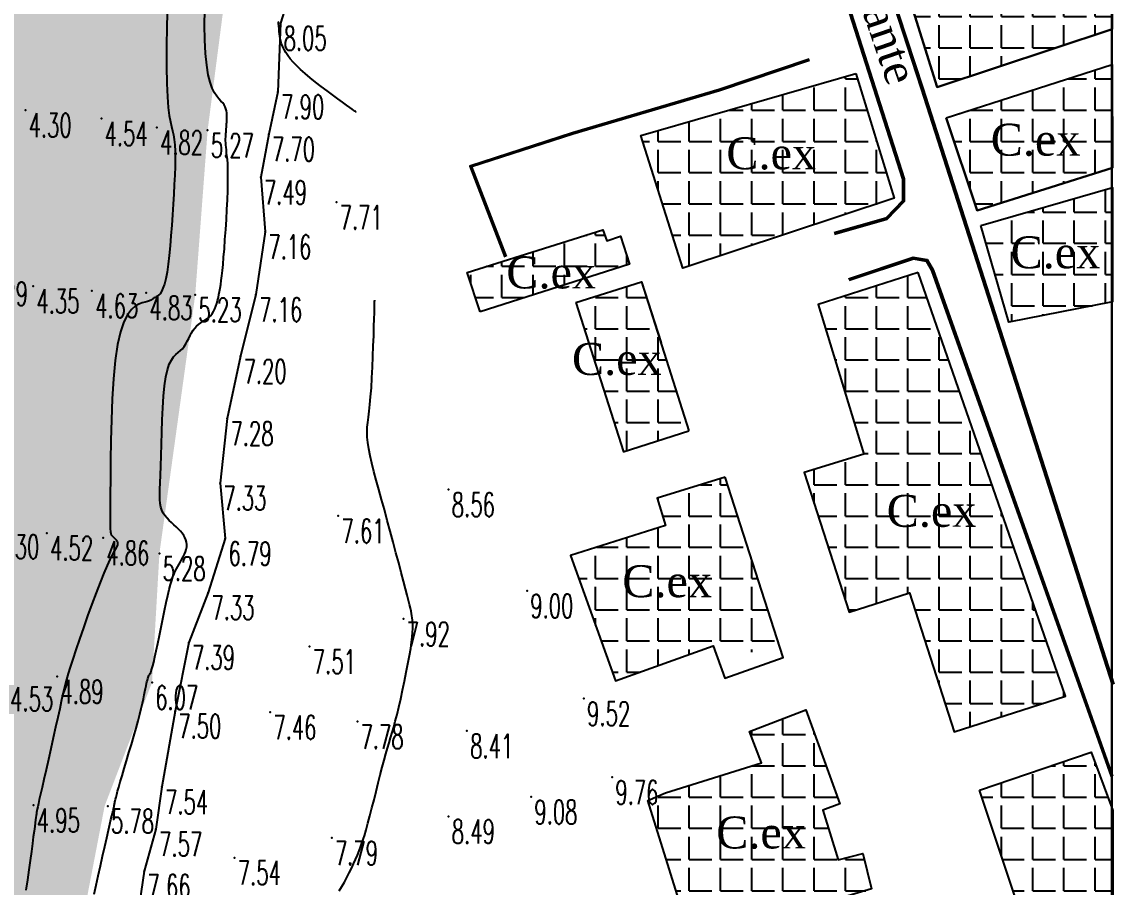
# Model space of a CAD drawing. Header units: millimetres. Extents: x 88261 to 90953, y 390274 to 392322.
# Drawn here: x 90781.2 to 90952.2, y 390581.1 to 390716.7 of the extents above; entities that cross this region are included whole.
import ezdxf
from ezdxf.enums import TextEntityAlignment as Align

# ---------------------------------------------------------------- set-up
doc = ezdxf.new("R2010")
doc.units = ezdxf.units.MM
doc.header["$LTSCALE"] = 25
doc.linetypes.add('DOT', pattern=[6.35, 0, -6.35])
for name, color, linetype in [('Carroyage(1)', 7, 'Continuous'), ('CN_01_00', 42, 'Continuous'), ('CN_02_00', 16, 'Continuous'), ('HSABLHUMIDE', 24, 'DOT'), ('route', 253, 'Continuous'), ('Talus', 35, 'Continuous'), ('TopoAlt', 7, 'Continuous'), ('TOPOJIS', 7, 'Continuous')]:
    doc.layers.add(name, color=color, linetype=linetype)
doc.styles.add('Romans 1.0', font='Romans.shx', dxfattribs={"width": 0.99, "height": 1})
doc.styles.get("Standard").update_dxf_attribs({"font": 'times.ttf'})
pattern_1 = [(0, (-0.35, -2.46), (0, 4.8895), [3.556, -1.3335]), (90, (-0.35, -2.46), (-4.8895, 3e-16), [3.556, -1.3335])]

# ---------------------------------------------------------------- blocks, each defined once
blk = doc.blocks.new('TCPOINT')
at = {"color": 0}
blk.add_point((0, 0), dxfattribs=at)
at = {"layer": 'TopoAlt', "style": 'Romans 1.0', "width": 0.99}
blk.add_attdef('ALT', text='', height=200, dxfattribs=at).set_placement((0.5, -0.5), align=Align.TOP_LEFT)

msp = doc.modelspace()

# ---------------------------------------------------------------- hatches: boundary and pattern name
h = msp.add_hatch()
h.set_pattern_fill('ANGLE', color=8, scale=0.7)
h.set_pattern_definition(pattern_1)
h.paths.add_polyline_path([(90919.96, 390721), (90924.53, 390706.44), (90951.94, 390715.52), (90951.93, 390731.23)])
h = msp.add_hatch()
h.set_pattern_fill('ANGLE', color=8, scale=0.7)
h.set_pattern_definition(pattern_1)
h.paths.add_polyline_path([(90925.93, 390701.6), (90930.77, 390687.12), (90951.95, 390693.81), (90951.94, 390709.98)])
h = msp.add_hatch()
h.set_pattern_fill('ANGLE', color=8, scale=0.7)
h.set_pattern_definition(pattern_1)
h.paths.add_polyline_path([(90911.77, 390708.54), (90878.1, 390698.86), (90884.65, 390678.1), (90917.79, 390689.03)])
h.paths.add_polyline_path([(90890.85, 390703.41), (90897.33, 390703.41), (90897.33, 390705.66), (90890.85, 390705.66)], flags=25)
h.paths.add_polyline_path([(90890.78, 390703.61), (90896.83, 390703.61), (90896.83, 390705.86), (90890.78, 390705.86)], flags=25)
h.paths.add_polyline_path([(90873.02, 390697.53), (90879.42, 390697.53), (90879.42, 390699.78), (90873.02, 390699.78)], flags=9)
h.paths.add_polyline_path([(90891.29, 390703.81), (90897.77, 390703.81), (90897.77, 390706.06), (90891.29, 390706.06)], flags=25)
h.paths.add_polyline_path([(90891.33, 390703.8), (90897.81, 390703.8), (90897.81, 390706.05), (90891.33, 390706.05)], flags=25)
h = msp.add_hatch()
h.set_pattern_fill('ANGLE', color=8, scale=0.7)
h.set_pattern_definition([(0, (-42.7363, -3.757), (0, 4.8895), [3.556, -1.3335]), (90, (-42.7363, -3.757), (-4.8895, 3e-16), [3.556, -1.3335])])
h.paths.add_polyline_path([(90931.32, 390684.75), (90935.71, 390669.64), (90951.96, 390672.79), (90951.95, 390690.7)])
h = msp.add_hatch()
h.set_pattern_fill('ANGLE', color=8, scale=0.7)
h.set_pattern_definition(pattern_1)
h.paths.add_polyline_path([(90874.91, 390683.09), (90872.78, 390682.33), (90872.15, 390684.1), (90850.89, 390677.42), (90852.91, 390671.26), (90876.32, 390678.69)])
h.paths.add_polyline_path([(90873.44, 390682.41), (90879.99, 390682.41), (90879.99, 390684.66), (90873.44, 390684.66)], flags=9)
h = msp.add_hatch()
h.set_pattern_fill('ANGLE', color=8, scale=0.7)
h.set_pattern_definition(pattern_1)
h.paths.add_polyline_path([(90921.51, 390677.42), (90905.88, 390672.38), (90913.02, 390648.92), (90903.68, 390646.08), (90910.71, 390624.19), (90920.18, 390627.24), (90927.18, 390605.45), (90944.62, 390611.05)])
h.paths.add_polyline_path([(90920.64, 390677.09), (90921.09, 390677.09), (90921.09, 390677.59), (90920.64, 390677.59)], flags=9)
h = msp.add_hatch()
h.set_pattern_fill('ANGLE', color=8, scale=0.7)
h.set_pattern_definition(pattern_1)
h.paths.add_polyline_path([(90878.19, 390675.96), (90867.94, 390672.69), (90875.39, 390649.33), (90885.59, 390652.58)])
h = msp.add_hatch()
h.set_pattern_fill('ANGLE', color=8, scale=0.7)
h.set_pattern_definition(pattern_1)
h.paths.add_polyline_path([(90891.32, 390645.33), (90880.64, 390642.07), (90881.96, 390637.76), (90867.1, 390633.07), (90874.15, 390613.43), (90889.45, 390618.92), (90900.38, 390617.12)])
h = msp.add_hatch()
h.set_pattern_fill('ANGLE', color=8, scale=0.7)
h.set_pattern_definition(pattern_1)
h.paths.add_polyline_path([(90914.22, 390580.85), (90912.89, 390586.41), (90909.02, 390585.41), (90906.59, 390593.19), (90909.28, 390594.2), (90903.95, 390608.88), (90895.1, 390605.49), (90896.97, 390600.61), (90881.94, 390595.91), (90879.19, 390594.7), (90886.13, 390572.46)])
h = msp.add_hatch()
h.set_pattern_fill('ANGLE', color=8, scale=0.7)
h.set_pattern_definition(pattern_1)
h.paths.add_polyline_path([(90938.36, 390574.72), (90928.18, 390571.71), (90933.97, 390549.59), (90943.89, 390552.93), (90950.66, 390532.81), (90952.03, 390532.69), (90952, 390593.12), (90948.6, 390602.27), (90931.14, 390596.33)])
at = {"layer": 'HSABLHUMIDE', "ltscale": 2}
h = msp.add_hatch(dxfattribs=at)
h.set_pattern_fill('AR-SAND', color=41, scale=0.05, style=0)
h.set_pattern_definition([(37.5, (-0.35, -2.46), (-0.080001565, 2.447066187), [0, -1.9304, 0, -2.159, 0, -2.06375]), (7.5, (-0.35, -2.46), (2.247616416, 3.584125503), [0, -1.0414, 0, -1.7399, 0, -0.66675]), (327.5, (-1.912, -2.46), (3.954961851, 0.007185923), [0, -0.635, 0, -2.286, 0, -2.9845]), (317.5, (-1.912, -2.46), (3.817782262, 1.114646616), [0, -0.3175, 0, -1.4986, 0, -1.7145])])
h.paths.add_polyline_path([(90808.31, 390673.91), (90810.25, 390699.67), (90815.68, 390741.55), (90824.92, 390770.91), (90815.72, 390817.44), (90807.05, 390826.39), (90800.87, 390832.47), (90771.53, 390842.2), (90760.38, 390842.98), (90754.31, 390848.43), (90743.78, 390853.26), (90735.93, 390857.51), (90724.71, 390864.35), (90715.76, 390870.18), (90708.42, 390875.87), (90700.28, 390881.05), (90683.17, 390899.74), (90679.29, 390902.11), (90675.87, 390906.58), (90650.25, 390917.24), (90650.25, 390882.24), (90650.25, 390864.98), (90650.25, 390847.24), (90650.25, 390817.24), (90650.25, 390792.24), (90650.25, 390737.24), (90650.25, 390712.24), (90650.25, 390677.24), (90650.25, 390647.24), (90650.25, 390622.24), (90650.25, 390590.22), (90650.25, 390589.37), (90650.25, 390567.24), (90650.25, 390527.24), (90660.25, 390527.24), (90660.25, 390507.24), (90670.25, 390507.24), (90670.25, 390497.24), (90680.25, 390497.24), (90680.25, 390487.24), (90690.25, 390487.24), (90690.25, 390477.24), (90700.25, 390477.24), (90700.25, 390467.24), (90730.25, 390477.24), (90700.25, 390467.24), (90710.25, 390467.24), (90740.25, 390477.24), (90710.25, 390467.24), (90710.25, 390457.24), (90747.2, 390431.83), (90764.53, 390419.61), (90781.97, 390396.2), (90798.13, 390389.26), (90804.01, 390373.08), (90822.04, 390361.39), (90841.42, 390350.17), (90852.83, 390318.92), (90866.45, 390300.49), (90904.86, 390280.83), (90909.95, 390275.28), (90952.15, 390275.28), (90952.14, 390296.43), (90920.97, 390330.09), (90897.78, 390348.26), (90877.47, 390366.76), (90855.32, 390383.66), (90846.62, 390409.42), (90826.78, 390428.11), (90814.41, 390447.82), (90801.65, 390460.75), (90789.25, 390478.56), (90783.93, 390495.68), (90782.44, 390506.04), (90782.12, 390521.9), (90785.04, 390543.82), (90786.82, 390559.34), (90790.57, 390575.41), (90794.12, 390593.84), (90801.54, 390613.19), (90802.7, 390633.39)])

# ---------------------------------------------------------------- linework, layer by layer
at = {"elevation": 14.57}
msp.add_lwpolyline([(88260.96, 392322.08), (90951.88, 392322.08), (90951.88, 390274.46), (88260.96, 390274.46)], close=True, dxfattribs=at)
at = {"color": 8, "flags": 128}
for points, elevation in [([(90919.96, 390721), (90951.93, 390731.23), (90951.94, 390715.52), (90924.53, 390706.44)], 13.05), ([(90925.93, 390701.6), (90951.94, 390709.98), (90951.95, 390693.81), (90930.77, 390687.12)], 12.74), ([(90911.77, 390708.54), (90917.79, 390689.03), (90884.65, 390678.1), (90878.1, 390698.86)], 12.76), ([(90931.32, 390684.75), (90951.95, 390690.7), (90951.96, 390672.79), (90935.71, 390669.64)], 12.76)]:
    msp.add_lwpolyline(points, close=True, dxfattribs=dict(at, elevation=elevation))
at = {"flags": 128}
for points, elevation in [([(90919.96, 390721), (90924.53, 390706.44)], 13.05), ([(90924.53, 390706.44), (90951.94, 390715.52)], 12.86), ([(90924.53, 390706.44), (90928.27, 390707.66)], 12.86), ([(90930.77, 390687.12), (90951.95, 390693.81)], 12.72)]:
    msp.add_lwpolyline(points, dxfattribs=dict(at, elevation=elevation))
at = {"color": 8, "flags": 128}
for points, elevation in [([(90925.93, 390701.6), (90951.94, 390709.98)], 12.74), ([(90925.93, 390701.6), (90929.68, 390702.82)], 12.74), ([(90925.93, 390701.6), (90930.77, 390687.12)], 12.74), ([(90852.91, 390671.26), (90850.89, 390677.42), (90872.15, 390684.1), (90872.78, 390682.33), (90874.91, 390683.09), (90876.32, 390678.69), (90852.91, 390671.26)], 10.05), ([(90921.51, 390677.42), (90905.88, 390672.38), (90913.02, 390648.92), (90903.68, 390646.08), (90910.71, 390624.19), (90920.18, 390627.24), (90927.18, 390605.45), (90944.62, 390611.05), (90921.51, 390677.42)], 12.65), ([(90867.94, 390672.69), (90878.19, 390675.96), (90881.26, 390666.36)], 10.13), ([(90867.94, 390672.69), (90878.19, 390675.96)], 10.13), ([(90878.19, 390675.96), (90885.59, 390652.58)], 10.13), ([(90867.94, 390672.69), (90875.39, 390649.33)], 10.13), ([(90875.33, 390649.31), (90885.59, 390652.58)], 10.13)]:
    msp.add_lwpolyline(points, dxfattribs=dict(at, elevation=elevation))
for points in [[(90891.32, 390645.33), (90880.64, 390642.07), (90881.96, 390637.76), (90867.1, 390633.07), (90874.15, 390613.43), (90889.45, 390618.92), (90891.27, 390613.85), (90900.38, 390617.12), (90891.32, 390645.33)], [(90931.14, 390596.33), (90948.6, 390602.27), (90952, 390593.12), (90952.03, 390532.69), (90950.66, 390532.81), (90943.89, 390552.93), (90933.97, 390549.59), (90928.18, 390571.71), (90938.36, 390574.72), (90931.14, 390596.33)]]:
    msp.add_lwpolyline(points, dxfattribs=at)
msp.add_lwpolyline([(90881.94, 390595.91), (90896.97, 390600.61), (90895.1, 390605.49), (90903.95, 390608.88), (90909.28, 390594.2), (90906.59, 390593.19), (90909.02, 390585.41), (90912.89, 390586.41), (90914.22, 390580.85), (90886.13, 390572.46), (90879.19, 390594.7)], close=True, dxfattribs=at)
at = {"layer": 'Carroyage(1)'}
msp.add_lwpolyline([(88260.96, 390274.46), (90951.88, 390274.46), (90951.88, 392322.08), (88260.96, 392322.08)], close=True, dxfattribs=at)
at = {"layer": 'CN_01_00', "flags": 128}
for points, elevation in [([(90792.46, 390580.05), (90792.77, 390581.42), (90793.1, 390582.91), (90793.45, 390584.46), (90793.8, 390586.01), (90794.14, 390587.5), (90794.45, 390588.86), (90794.72, 390590.04), (90794.94, 390590.99), (90795.11, 390591.73), (90795.24, 390592.29), (90795.34, 390592.69), (90795.41, 390592.98), (90795.46, 390593.17), (90795.5, 390593.3), (90795.52, 390593.4), (90795.55, 390593.5), (90795.57, 390593.6), (90795.59, 390593.71), (90795.61, 390593.82), (90795.63, 390593.93), (90795.65, 390594.06), (90795.68, 390594.19), (90795.7, 390594.33), (90795.73, 390594.48), (90795.77, 390594.67), (90795.82, 390594.91), (90795.9, 390595.22), (90796.01, 390595.63), (90796.15, 390596.15), (90796.33, 390596.81), (90796.57, 390597.62), (90796.86, 390598.59), (90797.19, 390599.71), (90797.55, 390600.92), (90797.93, 390602.2), (90798.31, 390603.5), (90798.69, 390604.79), (90799.04, 390606.03), (90799.35, 390607.18), (90799.62, 390608.21), (90799.85, 390609.13), (90800.04, 390609.93), (90800.19, 390610.64), (90800.32, 390611.26), (90800.43, 390611.8), (90800.52, 390612.27), (90800.6, 390612.67), (90800.68, 390613.02), (90800.75, 390613.31), (90800.81, 390613.57), (90800.87, 390613.79), (90800.94, 390613.97), (90801, 390614.12), (90801.06, 390614.26), (90801.12, 390614.37), (90801.18, 390614.48), (90801.25, 390614.6), (90801.33, 390614.77), (90801.42, 390615), (90801.52, 390615.33), (90801.65, 390615.79), (90801.81, 390616.39), (90801.99, 390617.18), (90802.2, 390618.16), (90802.44, 390619.29), (90802.7, 390620.54), (90802.97, 390621.85), (90803.24, 390623.18), (90803.51, 390624.48), (90803.77, 390625.7), (90804.01, 390626.79), (90804.24, 390627.73), (90804.44, 390628.51), (90804.63, 390629.17), (90804.81, 390629.72), (90804.99, 390630.19), (90805.18, 390630.6), (90805.37, 390630.98), (90805.57, 390631.35), (90805.78, 390631.72), (90806.01, 390632.1), (90806.23, 390632.48), (90806.44, 390632.87), (90806.63, 390633.26), (90806.79, 390633.65), (90806.91, 390634.04), (90806.98, 390634.42), (90806.99, 390634.79), (90806.95, 390635.16), (90806.85, 390635.52), (90806.7, 390635.87), (90806.51, 390636.21), (90806.27, 390636.55), (90806, 390636.89), (90805.68, 390637.22), (90805.34, 390637.55), (90804.98, 390637.88), (90804.6, 390638.22), (90804.24, 390638.57), (90803.89, 390638.93), (90803.57, 390639.32), (90803.29, 390639.73), (90803.07, 390640.17), (90802.92, 390640.66), (90802.82, 390641.2), (90802.78, 390641.83), (90802.77, 390642.57), (90802.79, 390643.44), (90802.83, 390644.46), (90802.88, 390645.67), (90802.93, 390647.09), (90802.98, 390648.72), (90803.02, 390650.51), (90803.07, 390652.4), (90803.13, 390654.33), (90803.22, 390656.22), (90803.33, 390658.01), (90803.49, 390659.64), (90803.69, 390661.04), (90803.94, 390662.16), (90804.24, 390663.03), (90804.57, 390663.69), (90804.92, 390664.19), (90805.28, 390664.58), (90805.64, 390664.88), (90805.98, 390665.16), (90806.3, 390665.46), (90806.58, 390665.81), (90806.83, 390666.2), (90807.07, 390666.62), (90807.29, 390667.07), (90807.51, 390667.51), (90807.73, 390667.94), (90807.97, 390668.34), (90808.23, 390668.7), (90808.52, 390669), (90808.83, 390669.27), (90809.16, 390669.5), (90809.49, 390669.71), (90809.82, 390669.92), (90810.14, 390670.13), (90810.44, 390670.36), (90810.72, 390670.63), (90810.96, 390670.94), (90811.18, 390671.29), (90811.37, 390671.68), (90811.54, 390672.1), (90811.68, 390672.54), (90811.81, 390672.99), (90811.93, 390673.47), (90812.03, 390673.95), (90812.13, 390674.43), (90812.22, 390674.94), (90812.31, 390675.5), (90812.39, 390676.13), (90812.48, 390676.86), (90812.57, 390677.7), (90812.66, 390678.67), (90812.76, 390679.81), (90812.87, 390681.12), (90812.97, 390682.57), (90813.08, 390684.11), (90813.18, 390685.69), (90813.27, 390687.27), (90813.34, 390688.8), (90813.4, 390690.24), (90813.43, 390691.54), (90813.44, 390692.66), (90813.42, 390693.62), (90813.39, 390694.43), (90813.34, 390695.11), (90813.28, 390695.69), (90813.23, 390696.18), (90813.18, 390696.62), (90813.13, 390697), (90813.1, 390697.36), (90813.08, 390697.7), (90813.07, 390698.02), (90813.07, 390698.33), (90813.08, 390698.62), (90813.09, 390698.9), (90813.11, 390699.16), (90813.13, 390699.42), (90813.15, 390699.68), (90813.17, 390699.93), (90813.19, 390700.18), (90813.21, 390700.43), (90813.23, 390700.68), (90813.24, 390700.94), (90813.26, 390701.21), (90813.27, 390701.49), (90813.27, 390701.78), (90813.26, 390702.08), (90813.24, 390702.39), (90813.19, 390702.71), (90813.11, 390703.02), (90812.99, 390703.34), (90812.83, 390703.65), (90812.61, 390703.95), (90812.33, 390704.25), (90812.02, 390704.58), (90811.67, 390704.99), (90811.32, 390705.53), (90810.96, 390706.24), (90810.63, 390707.18), (90810.34, 390708.37), (90810.1, 390709.88), (90809.93, 390711.72), (90809.82, 390713.83), (90809.78, 390716.11), (90809.8, 390718.47)], 6), ([(90833.51, 390702.53), (90833.5, 390702.53), (90833.48, 390702.55), (90833.43, 390702.59), (90833.32, 390702.66), (90833.14, 390702.79), (90832.87, 390702.98), (90832.5, 390703.25), (90832.01, 390703.61), (90831.38, 390704.06), (90830.64, 390704.6), (90829.82, 390705.2), (90828.95, 390705.85), (90828.05, 390706.53), (90827.16, 390707.22), (90826.31, 390707.9), (90825.51, 390708.57), (90824.81, 390709.19), (90824.2, 390709.78), (90823.66, 390710.34), (90823.2, 390710.86), (90822.81, 390711.36), (90822.49, 390711.84), (90822.22, 390712.31), (90822.01, 390712.76), (90821.84, 390713.2), (90821.71, 390713.62), (90821.61, 390714.03), (90821.54, 390714.41), (90821.5, 390714.76), (90821.47, 390715.08), (90821.45, 390715.36), (90821.44, 390715.59), (90821.43, 390715.77), (90821.42, 390715.91), (90821.41, 390716.02), (90821.4, 390716.09), (90821.39, 390716.15), (90821.38, 390716.19), (90821.37, 390716.23), (90821.37, 390716.27), (90821.36, 390716.31), (90821.36, 390716.36), (90821.36, 390716.42), (90821.36, 390716.48), (90821.36, 390716.53), (90821.37, 390716.59), (90821.37, 390716.64), (90821.38, 390716.68)], 8), ([(90830.87, 390580.54), (90831.28, 390581.23), (90831.68, 390581.93), (90832.07, 390582.64), (90832.44, 390583.35), (90832.79, 390584.06), (90833.12, 390584.76), (90833.43, 390585.44), (90833.72, 390586.12), (90833.99, 390586.82), (90834.26, 390587.55), (90834.53, 390588.33), (90834.8, 390589.18), (90835.07, 390590.11), (90835.36, 390591.15), (90835.67, 390592.29), (90835.99, 390593.53), (90836.32, 390594.83), (90836.65, 390596.14), (90836.97, 390597.46), (90837.29, 390598.73), (90837.6, 390599.94), (90837.9, 390601.04), (90838.17, 390602.03), (90838.43, 390602.91), (90838.67, 390603.73), (90838.91, 390604.53), (90839.15, 390605.34), (90839.39, 390606.18), (90839.64, 390607.11), (90839.91, 390608.16), (90840.2, 390609.34), (90840.49, 390610.63), (90840.79, 390612), (90841.09, 390613.4), (90841.37, 390614.79), (90841.63, 390616.13), (90841.86, 390617.39), (90842.05, 390618.53), (90842.19, 390619.51), (90842.29, 390620.34), (90842.36, 390621.04), (90842.39, 390621.64), (90842.39, 390622.15), (90842.38, 390622.58), (90842.35, 390622.96), (90842.3, 390623.31), (90842.25, 390623.65), (90842.19, 390623.99), (90842.11, 390624.38), (90842.01, 390624.83), (90841.88, 390625.38), (90841.71, 390626.05), (90841.5, 390626.87), (90841.24, 390627.86), (90840.93, 390629.05), (90840.57, 390630.41), (90840.17, 390631.91), (90839.75, 390633.51), (90839.31, 390635.18), (90838.85, 390636.88), (90838.39, 390638.58), (90837.93, 390640.26), (90837.48, 390641.87), (90837.06, 390643.4), (90836.66, 390644.86), (90836.29, 390646.23), (90835.97, 390647.52), (90835.7, 390648.7), (90835.48, 390649.78), (90835.33, 390650.76), (90835.24, 390651.62), (90835.22, 390652.41), (90835.25, 390653.17), (90835.32, 390653.93), (90835.42, 390654.75), (90835.53, 390655.66), (90835.66, 390656.7), (90835.78, 390657.91), (90835.89, 390659.32), (90835.98, 390660.89), (90836.07, 390662.55), (90836.14, 390664.25), (90836.2, 390665.91), (90836.26, 390667.49), (90836.3, 390668.92), (90836.34, 390670.13), (90836.36, 390671.09), (90836.38, 390671.81), (90836.4, 390672.33), (90836.41, 390672.67), (90836.41, 390672.88), (90836.42, 390672.99), (90836.42, 390673.03), (90836.42, 390673.04)], 8)]:
    msp.add_lwpolyline(points, dxfattribs=dict(at, elevation=elevation))
at = {"layer": 'CN_02_00', "elevation": 5, "flags": 128}
msp.add_lwpolyline([(90803.94, 390719.51), (90803.84, 390716.03), (90803.79, 390712.7), (90803.8, 390709.64), (90803.85, 390707), (90803.96, 390704.89), (90804.09, 390703.25), (90804.25, 390701.99), (90804.42, 390701.01), (90804.6, 390700.24), (90804.77, 390699.58), (90804.91, 390698.94), (90805.03, 390698.23), (90805.11, 390697.38), (90805.15, 390696.38), (90805.16, 390695.24), (90805.14, 390693.99), (90805.09, 390692.64), (90805.03, 390691.19), (90804.94, 390689.66), (90804.85, 390688.08), (90804.75, 390686.44), (90804.63, 390684.79), (90804.51, 390683.15), (90804.38, 390681.57), (90804.23, 390680.07), (90804.07, 390678.69), (90803.89, 390677.45), (90803.7, 390676.41), (90803.49, 390675.57), (90803.26, 390674.92), (90803.04, 390674.43), (90802.81, 390674.08), (90802.58, 390673.84), (90802.38, 390673.68), (90802.19, 390673.57), (90802.02, 390673.49), (90801.89, 390673.41), (90801.77, 390673.33), (90801.65, 390673.25), (90801.51, 390673.16), (90801.34, 390673.07), (90801.12, 390672.98), (90800.83, 390672.88), (90800.47, 390672.77), (90800.01, 390672.65), (90799.48, 390672.45), (90798.91, 390672.12), (90798.31, 390671.59), (90797.71, 390670.78), (90797.13, 390669.65), (90796.61, 390668.12), (90796.15, 390666.12), (90795.79, 390663.64), (90795.52, 390660.75), (90795.32, 390657.61), (90795.19, 390654.34), (90795.1, 390651.07), (90795.05, 390647.94), (90795.02, 390645.07), (90795.01, 390642.61), (90795, 390640.65), (90794.99, 390639.16), (90794.99, 390638.07), (90795, 390637.3), (90795.03, 390636.8), (90795.08, 390636.5), (90795.15, 390636.31), (90795.25, 390636.19), (90795.38, 390636.07), (90795.52, 390635.93), (90795.68, 390635.79), (90795.83, 390635.63), (90795.96, 390635.47), (90796.07, 390635.3), (90796.14, 390635.11), (90796.16, 390634.92), (90796.12, 390634.72), (90796.02, 390634.48), (90795.85, 390634.16), (90795.61, 390633.73), (90795.31, 390633.17), (90794.94, 390632.43), (90794.5, 390631.49), (90793.99, 390630.31), (90793.42, 390628.87), (90792.79, 390627.23), (90792.13, 390625.46), (90791.46, 390623.61), (90790.8, 390621.75), (90790.18, 390619.96), (90789.62, 390618.29), (90789.13, 390616.83), (90788.73, 390615.6), (90788.41, 390614.57), (90788.15, 390613.67), (90787.93, 390612.86), (90787.74, 390612.05), (90787.54, 390611.19), (90787.33, 390610.22), (90787.08, 390609.08), (90786.78, 390607.71), (90786.44, 390606.17), (90786.07, 390604.52), (90785.69, 390602.82), (90785.31, 390601.12), (90784.94, 390599.5), (90784.6, 390598.01), (90784.31, 390596.72), (90784.08, 390595.68), (90783.89, 390594.85), (90783.75, 390594.22), (90783.64, 390593.73), (90783.56, 390593.36), (90783.51, 390593.08), (90783.46, 390592.83), (90783.43, 390592.6), (90783.39, 390592.34), (90783.35, 390592.03), (90783.3, 390591.66), (90783.24, 390591.19), (90783.17, 390590.61), (90783.07, 390589.89), (90782.95, 390589.02), (90782.81, 390587.96), (90782.64, 390586.72), (90782.45, 390585.33), (90782.24, 390583.82), (90782.02, 390582.26), (90781.79, 390580.68)], dxfattribs=at)
at = {"layer": 'route', "color": 252, "flags": 128}
for points, elevation in [([(90951.99, 390612.83), (90922.07, 390706.17), (90916.97, 390721.79), (90909.74, 390744.4), (90898.89, 390777.88), (90892.78, 390796.19), (90893.93, 390815.84), (90895.98, 390831.21), (90897.05, 390838.69), (90898.79, 390842.23), (90902.87, 390844.01), (90951.88, 390851.53)], 12.49), ([(90952.23, 390612.9), (90922.31, 390706.25), (90917.21, 390721.87), (90909.97, 390744.47), (90899.12, 390777.96), (90893.04, 390796.23), (90894.18, 390815.82), (90896.23, 390831.18), (90897.29, 390838.62), (90898.97, 390842.04), (90902.94, 390843.76), (90951.88, 390851.28)], 12.49), ([(90886.45, 390848.67), (90889.39, 390836.07), (90888.94, 390832.25), (90886.98, 390817.02), (90885.87, 390795.11), (90892.15, 390775.67), (90902.77, 390742.71), (90910.8, 390717.94), (90919.07, 390692.03), (90919.1, 390688.64), (90916.48, 390685.91), (90908.38, 390683.61)], 12.73), ([(90886.69, 390848.73), (90889.64, 390836.08), (90889.19, 390832.22), (90887.23, 390816.99), (90886.12, 390795.15), (90892.39, 390775.75), (90903.01, 390742.78), (90911.04, 390718.01), (90919.32, 390692.07), (90919.35, 390688.54), (90916.62, 390685.69), (90908.44, 390683.37)], 12.73), ([(90904.46, 390710.81), (90890.36, 390706.04), (90867.4, 390699.27), (90851.32, 390694.07), (90856.79, 390679.81)], 12.43), ([(90904.53, 390710.62), (90890.42, 390705.85), (90867.45, 390699.08), (90851.59, 390693.95), (90857.01, 390679.9)], 12.43)]:
    msp.add_lwpolyline(points, dxfattribs=dict(at, elevation=elevation))
for points in [[(90910.62, 390676.42), (90920.77, 390679.78), (90922.92, 390679.42), (90923.87, 390677.82), (90951.99, 390598.52)], [(90910.7, 390676.18), (90920.79, 390679.52), (90922.77, 390679.19), (90923.64, 390677.72), (90951.76, 390598.44)]]:
    msp.add_lwpolyline(points, dxfattribs=at)
at = {"layer": 'Talus', "color": 134, "elevation": 8.17, "flags": 128}
msp.add_lwpolyline([(90824.34, 390725.02), (90821.65, 390716.43), (90821.26, 390705.71), (90819.82, 390699.07), (90818.56, 390692.31), (90819.26, 390683.79), (90817.82, 390673.94), (90815.38, 390664.27), (90813.33, 390654.53), (90812.21, 390644.41), (90813.02, 390635.74), (90810.34, 390627.26), (90807.29, 390619.47), (90805.16, 390608.72), (90803.08, 390596.83), (90802.15, 390590.22), (90800.33, 390583.64), (90798.91, 390574.06)], dxfattribs=at)

# ---------------------------------------------------------------- block references
at = {"layer": 'TOPOJIS'}
ref = msp.add_blockref('TCPOINT', (90821.65, 390716.43, 8.05), dxfattribs=at)
ref.add_attrib('ALT', '8.05', dxfattribs={"layer": 'TopoAlt', "height": 3.75, "style": 'Romans 1.0', "width": 0.6}).set_placement((90822.15, 390715.93, 8.05), align=Align.TOP_LEFT)
ref = msp.add_blockref('TCPOINT', (90821.26, 390705.71, 7.9), dxfattribs=at)
ref.add_attrib('ALT', '7.90', dxfattribs={"layer": 'TopoAlt', "height": 3.75, "style": 'Romans 1.0', "width": 0.6}).set_placement((90821.76, 390705.21, 7.9), align=Align.TOP_LEFT)
ref = msp.add_blockref('TCPOINT', (90781.71, 390702.83, 4.3), dxfattribs=at)
ref.add_attrib('ALT', '4.30', dxfattribs={"layer": 'TopoAlt', "height": 3.75, "style": 'Romans 1.0', "width": 0.6}).set_placement((90782.21, 390702.33, 4.3), align=Align.TOP_LEFT)
ref = msp.add_blockref('TCPOINT', (90793.61, 390701.49, 4.54), dxfattribs=at)
ref.add_attrib('ALT', '4.54', dxfattribs={"layer": 'TopoAlt', "height": 3.75, "style": 'Romans 1.0', "width": 0.6}).set_placement((90794.11, 390700.99, 4.54), align=Align.TOP_LEFT)
ref = msp.add_blockref('TCPOINT', (90802.29, 390700.11, 4.82), dxfattribs=at)
ref.add_attrib('ALT', '4.82', dxfattribs={"layer": 'TopoAlt', "height": 3.75, "style": 'Romans 1.0', "width": 0.6}).set_placement((90802.79, 390699.61, 4.82), align=Align.TOP_LEFT)
ref = msp.add_blockref('TCPOINT', (90810.25, 390699.67, 5.27), dxfattribs=at)
ref.add_attrib('ALT', '5.27', dxfattribs={"layer": 'TopoAlt', "height": 3.75, "style": 'Romans 1.0', "width": 0.6}).set_placement((90810.75, 390699.17, 5.27), align=Align.TOP_LEFT)
ref = msp.add_blockref('TCPOINT', (90819.82, 390699.07, 7.7), dxfattribs=at)
ref.add_attrib('ALT', '7.70', dxfattribs={"layer": 'TopoAlt', "height": 3.75, "style": 'Romans 1.0', "width": 0.6}).set_placement((90820.32, 390698.57, 7.7), align=Align.TOP_LEFT)
ref = msp.add_blockref('TCPOINT', (90818.56, 390692.31, 7.49), dxfattribs=at)
ref.add_attrib('ALT', '7.49', dxfattribs={"layer": 'TopoAlt', "height": 3.75, "style": 'Romans 1.0', "width": 0.6}).set_placement((90819.06, 390691.81, 7.49), align=Align.TOP_LEFT)
ref = msp.add_blockref('TCPOINT', (90830.43, 390688.39, 7.71), dxfattribs=at)
ref.add_attrib('ALT', '7.71', dxfattribs={"layer": 'TopoAlt', "height": 3.75, "style": 'Romans 1.0', "width": 0.6}).set_placement((90830.93, 390687.89, 7.71), align=Align.TOP_LEFT)
ref = msp.add_blockref('TCPOINT', (90819.26, 390683.79, 7.16), dxfattribs=at)
ref.add_attrib('ALT', '7.16', dxfattribs={"layer": 'TopoAlt', "height": 3.75, "style": 'Romans 1.0', "width": 0.6}).set_placement((90819.76, 390683.29, 7.16), align=Align.TOP_LEFT)
ref = msp.add_blockref('TCPOINT', (90774.86, 390676.45, 4.29), dxfattribs=at)
ref.add_attrib('ALT', '4.29', dxfattribs={"layer": 'TopoAlt', "height": 3.75, "style": 'Romans 1.0', "width": 0.6}).set_placement((90775.36, 390675.95, 4.29), align=Align.TOP_LEFT)
ref = msp.add_blockref('TCPOINT', (90782.93, 390675.26, 4.35), dxfattribs=at)
ref.add_attrib('ALT', '4.35', dxfattribs={"layer": 'TopoAlt', "height": 3.75, "style": 'Romans 1.0', "width": 0.6}).set_placement((90783.43, 390674.76, 4.35), align=Align.TOP_LEFT)
ref = msp.add_blockref('TCPOINT', (90792.14, 390674.54, 4.63), dxfattribs=at)
ref.add_attrib('ALT', '4.63', dxfattribs={"layer": 'TopoAlt', "height": 3.75, "style": 'Romans 1.0', "width": 0.6}).set_placement((90792.64, 390674.04, 4.63), align=Align.TOP_LEFT)
ref = msp.add_blockref('TCPOINT', (90800.63, 390674.21, 4.83), dxfattribs=at)
ref.add_attrib('ALT', '4.83', dxfattribs={"layer": 'TopoAlt', "height": 3.75, "style": 'Romans 1.0', "width": 0.6}).set_placement((90801.13, 390673.71, 4.83), align=Align.TOP_LEFT)
ref = msp.add_blockref('TCPOINT', (90808.31, 390673.91, 5.23), dxfattribs=at)
ref.add_attrib('ALT', '5.23', dxfattribs={"layer": 'TopoAlt', "height": 3.75, "style": 'Romans 1.0', "width": 0.6}).set_placement((90808.81, 390673.41, 5.23), align=Align.TOP_LEFT)
ref = msp.add_blockref('TCPOINT', (90817.82, 390673.94, 7.16), dxfattribs=at)
ref.add_attrib('ALT', '7.16', dxfattribs={"layer": 'TopoAlt', "height": 3.75, "style": 'Romans 1.0', "width": 0.6}).set_placement((90818.32, 390673.44, 7.16), align=Align.TOP_LEFT)
ref = msp.add_blockref('TCPOINT', (90815.38, 390664.27, 7.2), dxfattribs=at)
ref.add_attrib('ALT', '7.20', dxfattribs={"layer": 'TopoAlt', "height": 3.75, "style": 'Romans 1.0', "width": 0.6}).set_placement((90815.88, 390663.77, 7.2), align=Align.TOP_LEFT)
ref = msp.add_blockref('TCPOINT', (90813.33, 390654.53, 7.28), dxfattribs=at)
ref.add_attrib('ALT', '7.28', dxfattribs={"layer": 'TopoAlt', "height": 3.75, "style": 'Romans 1.0', "width": 0.6}).set_placement((90813.83, 390654.03, 7.28), align=Align.TOP_LEFT)
ref = msp.add_blockref('TCPOINT', (90812.21, 390644.41, 7.33), dxfattribs=at)
ref.add_attrib('ALT', '7.33', dxfattribs={"layer": 'TopoAlt', "height": 3.75, "style": 'Romans 1.0', "width": 0.6}).set_placement((90812.71, 390643.91, 7.33), align=Align.TOP_LEFT)
ref = msp.add_blockref('TCPOINT', (90847.99, 390643.39, 8.56), dxfattribs=at)
ref.add_attrib('ALT', '8.56', dxfattribs={"layer": 'TopoAlt', "height": 3.75, "style": 'Romans 1.0', "width": 0.6}).set_placement((90848.49, 390642.89, 8.56), align=Align.TOP_LEFT)
ref = msp.add_blockref('TCPOINT', (90830.71, 390639.28, 7.61), dxfattribs=at)
ref.add_attrib('ALT', '7.61', dxfattribs={"layer": 'TopoAlt', "height": 3.75, "style": 'Romans 1.0', "width": 0.6}).set_placement((90831.21, 390638.78, 7.61), align=Align.TOP_LEFT)
ref = msp.add_blockref('TCPOINT', (90776.65, 390636.82, 4.3), dxfattribs=at)
ref.add_attrib('ALT', '4.30', dxfattribs={"layer": 'TopoAlt', "height": 3.75, "style": 'Romans 1.0', "width": 0.6}).set_placement((90777.15, 390636.31, 4.3), align=Align.TOP_LEFT)
ref = msp.add_blockref('TCPOINT', (90785.07, 390636.59, 4.52), dxfattribs=at)
ref.add_attrib('ALT', '4.52', dxfattribs={"layer": 'TopoAlt', "height": 3.75, "style": 'Romans 1.0', "width": 0.6}).set_placement((90785.57, 390636.09, 4.52), align=Align.TOP_LEFT)
ref = msp.add_blockref('TCPOINT', (90793.88, 390635.82, 4.86), dxfattribs=at)
ref.add_attrib('ALT', '4.86', dxfattribs={"layer": 'TopoAlt', "height": 3.75, "style": 'Romans 1.0', "width": 0.6}).set_placement((90794.38, 390635.32, 4.86), align=Align.TOP_LEFT)
ref = msp.add_blockref('TCPOINT', (90813.02, 390635.74, 6.79), dxfattribs=at)
ref.add_attrib('ALT', '6.79', dxfattribs={"layer": 'TopoAlt', "height": 3.75, "style": 'Romans 1.0', "width": 0.6}).set_placement((90813.52, 390635.24, 6.79), align=Align.TOP_LEFT)
ref = msp.add_blockref('TCPOINT', (90802.7, 390633.39, 5.28), dxfattribs=at)
ref.add_attrib('ALT', '5.28', dxfattribs={"layer": 'TopoAlt', "height": 3.75, "style": 'Romans 1.0', "width": 0.6}).set_placement((90803.2, 390632.89, 5.28), align=Align.TOP_LEFT)
ref = msp.add_blockref('TCPOINT', (90810.34, 390627.26, 7.33), dxfattribs=at)
ref.add_attrib('ALT', '7.33', dxfattribs={"layer": 'TopoAlt', "height": 3.75, "style": 'Romans 1.0', "width": 0.6}).set_placement((90810.84, 390626.76, 7.33), align=Align.TOP_LEFT)
ref = msp.add_blockref('TCPOINT', (90860.28, 390627.54, 9), dxfattribs=at)
ref.add_attrib('ALT', '9.00', dxfattribs={"layer": 'TopoAlt', "height": 3.75, "style": 'Romans 1.0', "width": 0.6}).set_placement((90860.78, 390627.04, 9), align=Align.TOP_LEFT)
ref = msp.add_blockref('TCPOINT', (90840.93, 390623.15, 7.92), dxfattribs=at)
ref.add_attrib('ALT', '7.92', dxfattribs={"layer": 'TopoAlt', "height": 3.75, "style": 'Romans 1.0', "width": 0.6}).set_placement((90841.43, 390622.65, 7.92), align=Align.TOP_LEFT)
ref = msp.add_blockref('TCPOINT', (90807.29, 390619.47, 7.39), dxfattribs=at)
ref.add_attrib('ALT', '7.39', dxfattribs={"layer": 'TopoAlt', "height": 3.75, "style": 'Romans 1.0', "width": 0.6}).set_placement((90807.79, 390618.97, 7.39), align=Align.TOP_LEFT)
ref = msp.add_blockref('TCPOINT', (90826.22, 390618.8, 7.51), dxfattribs=at)
ref.add_attrib('ALT', '7.51', dxfattribs={"layer": 'TopoAlt', "height": 3.75, "style": 'Romans 1.0', "width": 0.6}).set_placement((90826.72, 390618.3, 7.51), align=Align.TOP_LEFT)
ref = msp.add_blockref('TCPOINT', (90786.7, 390614.12, 4.89), dxfattribs=at)
ref.add_attrib('ALT', '4.89', dxfattribs={"layer": 'TopoAlt', "height": 3.75, "style": 'Romans 1.0', "width": 0.6}).set_placement((90787.2, 390613.62, 4.89), align=Align.TOP_LEFT)
ref = msp.add_blockref('TCPOINT', (90801.54, 390613.19, 6.07), dxfattribs=at)
ref.add_attrib('ALT', '6.07', dxfattribs={"layer": 'TopoAlt', "height": 3.75, "style": 'Romans 1.0', "width": 0.6}).set_placement((90802.04, 390612.69, 6.07), align=Align.TOP_LEFT)
ref = msp.add_blockref('TCPOINT', (90778.82, 390612.97, 4.53), dxfattribs=at)
ref.add_attrib('ALT', '4.53', dxfattribs={"layer": 'TopoAlt', "height": 3.75, "style": 'Romans 1.0', "width": 0.6}).set_placement((90779.32, 390612.47, 4.53), align=Align.TOP_LEFT)
ref = msp.add_blockref('TCPOINT', (90869.18, 390610.66, 9.52), dxfattribs=at)
ref.add_attrib('ALT', '9.52', dxfattribs={"layer": 'TopoAlt', "height": 3.75, "style": 'Romans 1.0', "width": 0.6}).set_placement((90869.68, 390610.16, 9.52), align=Align.TOP_LEFT)
ref = msp.add_blockref('TCPOINT', (90805.16, 390608.72, 7.5), dxfattribs=at)
ref.add_attrib('ALT', '7.50', dxfattribs={"layer": 'TopoAlt', "height": 3.75, "style": 'Romans 1.0', "width": 0.6}).set_placement((90805.66, 390608.22, 7.5), align=Align.TOP_LEFT)
ref = msp.add_blockref('TCPOINT', (90820.05, 390608.52, 7.46), dxfattribs=at)
ref.add_attrib('ALT', '7.46', dxfattribs={"layer": 'TopoAlt', "height": 3.75, "style": 'Romans 1.0', "width": 0.6}).set_placement((90820.55, 390608.02, 7.46), align=Align.TOP_LEFT)
ref = msp.add_blockref('TCPOINT', (90833.7, 390607.07, 7.78), dxfattribs=at)
ref.add_attrib('ALT', '7.78', dxfattribs={"layer": 'TopoAlt', "height": 3.75, "style": 'Romans 1.0', "width": 0.6}).set_placement((90834.2, 390606.57, 7.78), align=Align.TOP_LEFT)
ref = msp.add_blockref('TCPOINT', (90850.87, 390605.59, 8.41), dxfattribs=at)
ref.add_attrib('ALT', '8.41', dxfattribs={"layer": 'TopoAlt', "height": 3.75, "style": 'Romans 1.0', "width": 0.6}).set_placement((90851.37, 390605.09, 8.41), align=Align.TOP_LEFT)
ref = msp.add_blockref('TCPOINT', (90873.61, 390598.34, 9.76), dxfattribs=at)
ref.add_attrib('ALT', '9.76', dxfattribs={"layer": 'TopoAlt', "height": 3.75, "style": 'Romans 1.0', "width": 0.6}).set_placement((90874.11, 390597.84, 9.76), align=Align.TOP_LEFT)
ref = msp.add_blockref('TCPOINT', (90803.08, 390596.83, 7.54), dxfattribs=at)
ref.add_attrib('ALT', '7.54', dxfattribs={"layer": 'TopoAlt', "height": 3.75, "style": 'Romans 1.0', "width": 0.6}).set_placement((90803.58, 390596.33, 7.54), align=Align.TOP_LEFT)
ref = msp.add_blockref('TCPOINT', (90860.92, 390595.26, 9.08), dxfattribs=at)
ref.add_attrib('ALT', '9.08', dxfattribs={"layer": 'TopoAlt', "height": 3.75, "style": 'Romans 1.0', "width": 0.6}).set_placement((90861.42, 390594.76, 9.08), align=Align.TOP_LEFT)
ref = msp.add_blockref('TCPOINT', (90782.99, 390593.97, 4.95), dxfattribs=at)
ref.add_attrib('ALT', '4.95', dxfattribs={"layer": 'TopoAlt', "height": 3.75, "style": 'Romans 1.0', "width": 0.6}).set_placement((90783.49, 390593.47, 4.95), align=Align.TOP_LEFT)
ref = msp.add_blockref('TCPOINT', (90794.62, 390593.84, 5.78), dxfattribs=at)
ref.add_attrib('ALT', '5.78', dxfattribs={"layer": 'TopoAlt', "height": 3.75, "style": 'Romans 1.0', "width": 0.6}).set_placement((90795.12, 390593.34, 5.78), align=Align.TOP_LEFT)
ref = msp.add_blockref('TCPOINT', (90847.99, 390592.22, 8.49), dxfattribs=at)
ref.add_attrib('ALT', '8.49', dxfattribs={"layer": 'TopoAlt', "height": 3.75, "style": 'Romans 1.0', "width": 0.6}).set_placement((90848.49, 390591.72, 8.49), align=Align.TOP_LEFT)
ref = msp.add_blockref('TCPOINT', (90802.15, 390590.22, 7.57), dxfattribs=at)
ref.add_attrib('ALT', '7.57', dxfattribs={"layer": 'TopoAlt', "height": 3.75, "style": 'Romans 1.0', "width": 0.6}).set_placement((90802.65, 390589.72, 7.57), align=Align.TOP_LEFT)
ref = msp.add_blockref('TCPOINT', (90829.68, 390588.85, 7.79), dxfattribs=at)
ref.add_attrib('ALT', '7.79', dxfattribs={"layer": 'TopoAlt', "height": 3.75, "style": 'Romans 1.0', "width": 0.6}).set_placement((90830.18, 390588.35, 7.79), align=Align.TOP_LEFT)
ref = msp.add_blockref('TCPOINT', (90814.47, 390585.75, 7.54), dxfattribs=at)
ref.add_attrib('ALT', '7.54', dxfattribs={"layer": 'TopoAlt', "height": 3.75, "style": 'Romans 1.0', "width": 0.6}).set_placement((90814.97, 390585.25, 7.54), align=Align.TOP_LEFT)
ref = msp.add_blockref('TCPOINT', (90800.33, 390583.64, 7.66), dxfattribs=at)
ref.add_attrib('ALT', '7.66', dxfattribs={"layer": 'TopoAlt', "height": 3.75, "style": 'Romans 1.0', "width": 0.6}).set_placement((90800.83, 390583.14, 7.66), align=Align.TOP_LEFT)

# ---------------------------------------------------------------- texts
at = {"color": 7, "linetype": 'Continuous'}
for s, rotation, p in [('Route Existante', 288.9376, (90901.25, 390751.83, 12.31)), ('C.ex', 359.9731, (90932.89, 390695.7)), ('C.ex', 359.9731, (90891.49, 390693.57)), ('C.ex', 359.9731, (90936, 390678.06)), ('C.ex', 359.9731, (90857.03, 390674.91)), ('C.ex', 359.9731, (90867.31, 390661.36)), ('C.ex', 359.9731, (90916.6, 390637.57)), ('C.ex', 359.9731, (90875.19, 390626.55)), ('C.ex', 359.9731, (90889.9, 390587.2))]:
    msp.add_text(s, height=5, rotation=rotation, dxfattribs=at).set_placement(p)

doc.saveas('drawing.dxf')
